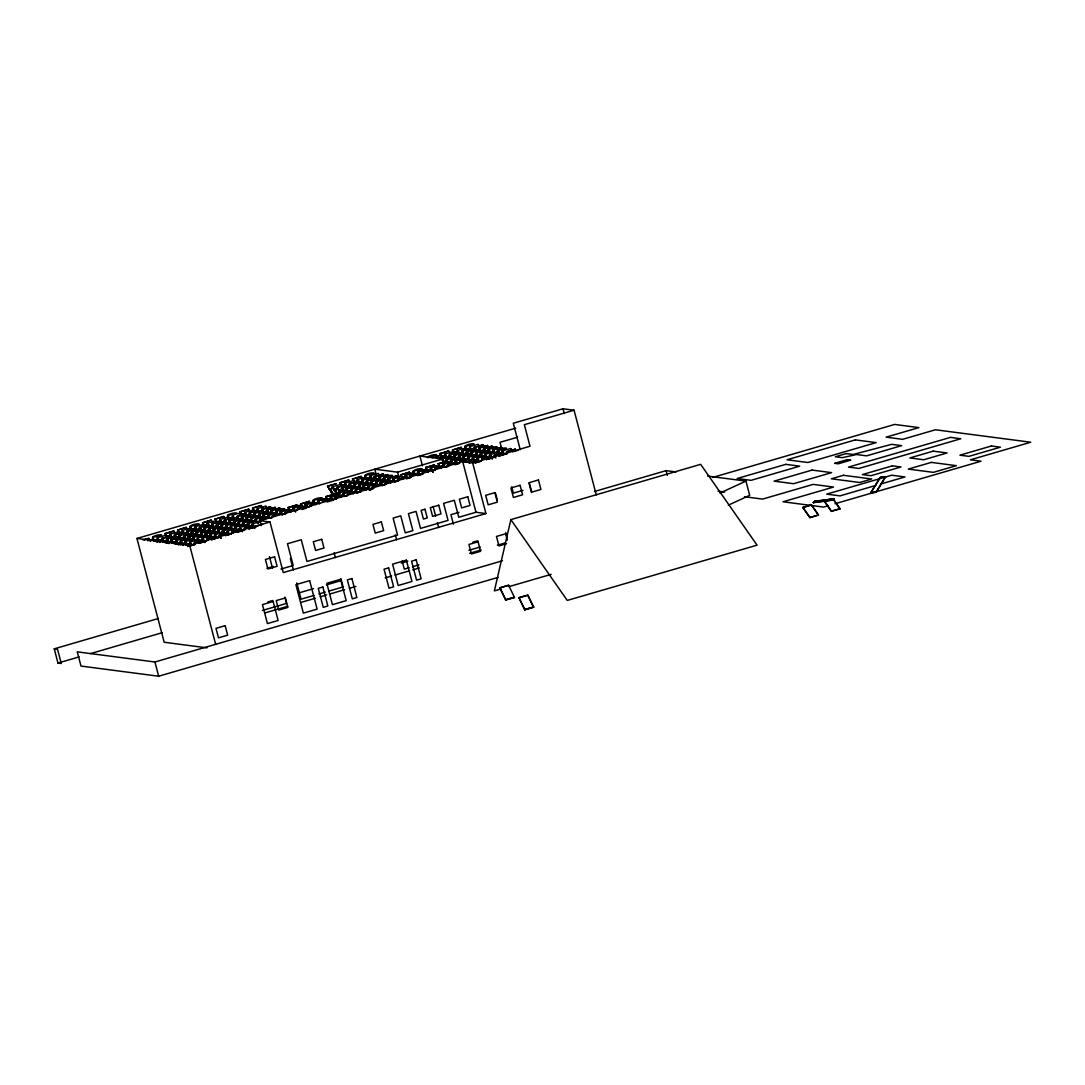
<?xml version="1.0" encoding="UTF-8"?>
<svg xmlns="http://www.w3.org/2000/svg" width="1085" height="1085" viewBox="0 0 1085 1085"><rect width="100%" height="100%" fill="white"/><g stroke="black" fill="none" stroke-linecap="round" stroke-linejoin="round"><path stroke-width="1.5" d="M335.184 489.552L337.123 493.485L325.676 496.74L337.204 493.336M335.306 489.511L336.906 495.411M445.745 467.065L448.905 466.075L444.511 467.242L442.761 464.394L451.428 461.871L442.761 464.394M510.859 519.62L567.265 600.425L757.059 545.158L700.652 464.339L510.859 519.62L494.367 590.891L500.85 589.006M870.767 492.644L880.274 477.346L885.563 476.79L876.232 492.237L870.767 492.644L876.232 492.237M870.929 492.793L880.274 477.346L885.726 476.939M876.07 492.075L885.563 476.79M830.893 500.388L813.357 502.708L814.862 501.107M813.357 502.708L814.767 501.338L833.904 498.815L814.767 501.338M832.303 499.927L833.673 498.625M832.48 500.171L833.863 498.571M720.033 493.038L745.965 481.089L749.694 495.33L728.347 505.162M596.275 494.868L574.06 410.211L563.006 408.774L513.3 423.245L520.23 449.678M574.06 410.211L524.353 424.696L530.009 446.247L472.653 462.942L462.698 461.64L260.02 520.664L261.309 525.56M206.95 647.853L164.161 642.252L136.941 538.458L515.741 428.141M142.962 539.977L148.74 538.296L150.53 541.198M152.565 537.183C176.963 533.345 143.017 533.698 155.386 541.225M167.632 537.97L165.069 533.549L173.736 531.026L175.526 533.928L173.641 531.162M186.24 527.378L177.574 530.104L186.24 527.378L188.017 530.28M190.065 526.266C214.369 522.495 180.68 522.604 192.723 530.524M211.222 520.108L202.57 522.821L211.222 520.108L213.013 523.011M223.727 516.46L215.074 519.186L223.727 516.46L225.49 519.173M227.552 515.348C251.869 511.577 218.18 511.686 230.21 519.606M242.715 515.972L240.043 511.713L248.723 509.19L250.486 511.889M257.253 510.303L254.365 511.143L252.547 508.065L261.214 505.542L262.977 508.255M327.521 486.229L336.187 483.707L327.521 486.229L333.719 495.913M348.692 480.072L340.039 482.784L348.692 480.072L350.455 482.784M361.183 476.437L352.53 479.15L361.183 476.437L362.946 479.136M365.008 475.311C389.393 471.473 355.446 471.826 367.829 479.353M436.17 454.588C415.745 463.444 437.052 449.149 437.947 457.49M448.661 450.953L440.008 453.679L448.661 450.953L450.424 453.666M461.152 447.318L452.499 450.031L461.152 447.318L462.942 450.221M464.977 446.206C489.281 442.395 455.7 442.626 467.635 450.261M144.427 539.76L148.767 538.499L150.395 541.103M165.083 533.739L173.736 531.026M240.056 511.903L248.723 509.19M252.561 508.268L261.214 505.542M147.614 540.778L153.392 539.096M172.515 538.187L169.694 534.159L178.388 531.826M185.006 534.552L182.185 530.511L190.865 527.988L192.628 530.701M197.497 530.918L194.69 526.876L203.356 524.353L205.146 527.256M209.825 527.296L207.181 523.228L215.861 520.705L217.637 523.607M230.115 519.783L228.352 517.07L219.685 519.593L222.344 523.852M242.633 516.338L240.843 513.436C230.779 512.73 229.016 521.437 238.334 517.776M332.159 487.029L337.503 495.33L332.146 486.839L340.826 484.317L342.602 487.219M355.093 483.571L353.317 480.669L344.65 483.205L347.295 487.26M380.089 476.301L378.312 473.399L369.632 475.922L372.304 480.18M442.558 457.911L440.795 455.198L432.115 457.721M447.427 458.128L444.619 454.086L453.286 451.563L455.076 454.466M479.923 447.074L478.282 444.28L469.615 446.803L472.273 451.062M157.271 539.286L154.328 540.167L157.284 539.421M166.819 536.41L171.213 535.231M191.828 529.249L196.209 527.947M216.81 521.844L221.204 520.678M233.695 517.03L229.315 518.332L233.709 517.165M241.806 514.697L246.2 513.395M257.24 510.181L254.297 510.927M329.284 489.227L333.665 487.924M341.775 485.578L346.169 484.276L341.775 485.456M358.66 480.641L354.28 481.943L352.517 478.96M441.744 456.337L446.084 455.076M458.63 451.523L454.235 452.703M466.74 449.19L469.683 448.308M166.887 536.627L171.227 535.366M179.391 532.979L183.718 531.718L179.323 532.898L177.56 529.914M196.222 528.083L191.814 529.127M216.878 522.061L221.218 520.8M246.2 513.53L241.792 514.561M333.678 488.047L329.27 489.091M358.674 480.777L354.266 481.808M441.812 456.554L444.701 455.714M452.486 449.841L454.303 452.92L458.643 451.658M469.696 448.43L466.74 449.054M153.663 540.778L158.003 539.516L159.78 542.419M170.494 535.868L161.841 538.594L170.494 535.868L172.284 538.77M174.319 534.756C198.636 530.985 164.947 531.094 176.991 539.014M195.503 528.788C175.309 537.4 195.978 522.97 197.267 531.501M199.315 527.473C223.632 523.702 189.943 523.811 201.973 531.731M214.477 528.097L211.806 523.838L220.486 521.315L222.249 524.028M226.968 524.462L224.31 520.203L232.977 517.681L234.767 520.583M236.801 516.555C261.187 512.717 227.24 513.069 239.622 520.597M251.869 517.342L249.306 512.92L257.972 510.398L259.749 513.3M270.463 506.763L261.81 509.475L270.463 506.763L272.254 509.652M336.77 487.45L345.45 484.914L336.77 487.45L340.459 492.821M349.98 485.66L351.716 488.318L349.275 483.802L357.942 481.279L359.705 483.991M364.343 484.588L361.766 480.167L370.446 477.644L372.223 480.546M376.929 480.777L374.271 476.532L382.937 473.996L384.714 476.898M436.74 458.331L445.42 455.808L447.196 458.711M449.244 454.696C473.562 450.912 439.873 451.021 451.902 458.941M464.407 455.307L461.735 451.048L470.415 448.525L472.178 451.238M476.803 451.835L474.24 447.413L482.906 444.891L484.697 447.793M153.677 540.967L158.003 539.516M211.833 524.028L220.486 521.315M224.324 520.393L232.977 517.681L234.618 520.474M249.319 513.11L257.972 510.398M349.289 484.005L357.942 481.279M361.78 480.357L370.446 477.644M374.284 476.722L382.937 473.996M436.767 458.521L445.42 455.808M461.762 451.252L470.415 448.525M474.253 447.603L482.906 444.891M158.952 540.642L163.347 539.476M183.948 533.372L188.342 532.192M200.834 528.558L196.453 529.86L200.847 528.693M208.944 526.225L213.325 524.923M221.448 522.577L225.829 521.275M238.32 517.64L233.926 518.806M246.431 515.172L250.757 513.91M263.316 510.357L258.922 511.537M338.289 488.521L333.909 489.823L338.303 488.657M346.4 486.053L350.794 484.886M371.395 478.783L375.79 477.603M446.383 457.07L450.763 455.768M463.254 452.133L458.874 453.435L463.268 452.255M471.378 449.787L475.759 448.498M159.02 540.872L163.36 539.611M171.511 537.224L175.851 535.963L171.511 537.224L169.708 534.349M184.016 533.589L188.356 532.328M207.194 523.431L209.012 526.306L213.338 525.045M225.843 521.41L221.435 522.455M246.498 515.389L249.387 514.548M263.329 510.492L258.976 511.618M350.808 485.009L346.413 486.189M371.463 479L375.79 477.739M450.777 455.903L446.369 456.948M475.772 448.62L471.365 449.665M156.85 541.795L162.628 540.113L156.864 541.998M169.016 543.422L166.453 539.001L175.119 536.478L176.909 539.381M187.624 532.843L178.971 535.556L187.624 532.843L189.4 535.746M191.448 531.718C215.752 527.947 182.077 528.056 194.107 535.976M212.619 525.56L203.953 528.273L212.619 525.56L214.396 528.463M225.11 521.912L216.457 524.638L225.11 521.912L226.887 524.814M228.935 520.8C253.253 517.03 219.563 517.138 231.593 525.059M250.106 514.643L241.453 517.355L250.106 514.643L251.883 517.545M260.02 515.117C250.947 519.118 252.235 510.248 262.597 510.994L264.36 513.707M269.094 514.141L266.422 509.882L275.102 507.36L276.865 510.072M341.395 488.047C365.713 484.276 332.024 484.385 344.067 492.305M353.9 484.412L362.566 481.889L353.9 484.412L355.717 487.49L359.989 485.999M366.391 480.777C390.708 476.993 357.019 477.102 369.063 485.022M381.554 481.387L378.896 477.129L387.562 474.606L389.325 477.319M462.549 452.77L453.883 455.497L462.549 452.77L464.326 455.673M475.054 449.326C454.859 457.938 475.528 443.507 476.817 452.038M487.531 445.487L478.878 448.214L487.531 445.487L489.308 448.2M166.466 539.191L175.119 536.478M253.944 513.72L262.597 510.994M266.435 510.086L275.102 507.36M378.909 477.332L387.562 474.606L389.352 477.508M376.061 474.064L374.786 469.195L397.544 472.165L442.666 459.023L443.521 462.278M517.667 437.187L500.022 442.314L502.152 450.451M167.917 539.991L163.645 541.469L167.972 540.086M180.408 536.356L176.082 537.74L180.463 536.438M186.823 531.121L188.641 534.2L192.899 532.708M203.953 529.494L201.132 530.551M217.895 525.438L213.637 526.917L217.963 525.52M242.891 518.155L238.632 519.634M255.382 514.521L251.123 515.999M261.797 509.285L263.614 512.228L267.887 510.872M342.86 489.037L338.601 490.529L342.928 489.132M351.092 486.88L355.365 485.402M376.088 479.611L380.347 478.119M455.334 456.283L451.062 457.761M467.825 452.648L463.566 454.127M480.329 449L476.057 450.492L480.384 449.095M188.587 534.105L192.967 532.803M201.078 530.47L204.021 529.588M226.073 523.187L230.454 521.885L226.128 523.282M238.564 519.552L242.945 518.25M251.069 515.904L255.45 514.602M267.941 510.967L263.546 512.134M351.038 486.799L355.419 485.497M363.529 483.151L367.91 481.848L363.597 483.245M376.034 479.516L380.415 478.214M451.007 457.68L455.388 456.378M463.498 454.032L467.893 452.73M162.913 541.985L167.253 540.723L162.94 542.174M177.235 541.415L172.895 542.69L171.077 539.611L179.757 537.075L181.52 539.788M183.568 535.963C207.967 532.125 174.02 532.477 186.389 540.005M198.636 536.75L196.073 532.328L204.739 529.805L206.53 532.708M211.141 533.115L208.564 528.693L217.244 526.157L219.021 529.06M229.735 522.522L221.082 525.248L229.735 522.522L231.498 525.235M242.24 518.888L233.573 521.6L242.24 518.888L244.016 521.79M246.051 517.776C270.355 513.964 236.774 514.195 248.709 521.831M267.222 511.605L258.569 514.331L267.222 511.605L268.863 514.398M279.727 507.97L271.06 510.682L279.727 507.97L281.49 510.669M354.7 486.134L346.047 488.847L354.7 486.134L356.49 489.037M358.525 485.022C382.842 481.238 349.153 481.347 361.196 489.267M379.696 478.851L371.043 481.577L379.696 478.851L381.472 481.754M383.52 477.739C407.811 473.942 374.244 474.159 386.165 481.794M448.566 463.973L446.003 459.538L454.669 457.016L456.459 459.918M458.494 455.903C482.798 452.106 449.217 452.323 461.152 459.959M479.665 449.733L471.012 452.459L479.665 449.733L481.306 452.54M492.156 446.098L483.503 448.81L492.156 446.098L493.946 449M171.091 539.801L179.771 537.278L181.534 539.977M196.087 532.518L204.739 529.805M208.578 528.883L217.244 526.157L218.885 528.965M446.016 459.742L454.669 457.016M178.944 535.366L180.761 538.309L185.033 536.953M197.538 533.318L193.211 534.715L197.592 533.413M210.029 529.683L205.702 531.067L210.083 529.765M235.079 522.495L230.698 523.797L235.025 522.4M247.516 518.766L243.257 520.244M272.511 511.483L268.253 512.961M343.226 491.125L347.485 489.647M443.128 461.79L447.468 460.528M459.959 456.893L455.686 458.372M480.682 451.089L484.954 449.61M168.216 541.985L172.596 540.683L168.27 542.08M185.101 537.048L180.707 538.214M218.207 527.432L222.588 526.13L218.261 527.527M243.189 520.149L247.583 518.847M255.694 516.514L260.075 515.212M268.185 512.88L271.128 511.998M343.172 491.03L347.553 489.742M355.663 487.396L360.044 486.094M380.659 480.113L385.039 478.81L380.713 480.207M443.141 461.925L447.522 460.623M455.632 458.277L460.013 456.975M468.137 454.642L472.517 453.34L468.191 454.737M480.628 451.007L485.009 449.705M166.1 543.015L171.878 541.32L166.113 543.205M184.382 537.685L175.716 540.411L184.382 537.685L186.145 540.398M196.887 534.24C176.692 542.853 197.362 528.422 198.663 536.953M200.698 532.938C225.015 529.154 191.326 529.277 203.37 537.183M215.861 533.549L213.189 529.29L221.869 526.767L223.632 529.48M227.457 528.639L231.851 527.473C222.547 531.04 224.419 522.251 234.36 523.133L236.137 525.832M238.185 522.021C262.57 518.169 228.623 518.521 241.006 526.062M253.253 522.807L250.689 518.372L259.356 515.85L261.146 518.752M271.847 512.215L263.194 514.927L271.847 512.215L273.637 515.117M275.671 511.103C299.989 507.319 266.3 507.427 278.343 515.348M296.842 504.932L288.19 507.658L296.842 504.932L298.633 507.834M309.347 501.297L300.681 504.01L309.347 501.297L311.124 504.199M313.172 500.185C337.476 496.401 303.786 496.51 315.83 504.43M342.86 495.004C333.949 497.378 339.252 489.064 346.834 490.379L348.597 493.078M353.317 493.512L350.658 489.267L359.325 486.731L361.088 489.443M365.726 490.054L363.149 485.619L371.829 483.096L373.606 485.999M381.798 483.666C372.535 487.545 374.352 478.485 384.321 479.461L386.097 482.364L384.226 479.597M396.812 475.813L388.159 478.539L396.812 475.813L398.588 478.526M409.316 472.178L400.663 474.905L409.316 472.178L411.093 475.081M413.141 471.066C437.458 467.282 403.769 467.404 415.799 475.325M434.312 464.895L425.645 467.621L434.312 464.895L435.953 467.703M438.137 463.783L446.803 461.261L438.137 463.783L439.954 466.862L444.28 465.465L439.9 466.767M459.321 457.816C439.099 466.455 459.769 452.065 460.949 460.42M465.791 460.759L463.119 456.5L471.799 453.978L473.562 456.69M481.781 454.683L477.386 455.849L475.623 452.865L484.29 450.343L486.053 453.055M488.114 449.231C512.5 445.379 478.553 445.732 490.935 453.272M213.216 529.494L221.869 526.767M225.707 525.845L234.36 523.133M250.703 518.576L259.356 515.85M338.181 493.092L346.834 490.379M350.672 489.457L359.325 486.731M363.163 485.822L371.829 483.096L373.471 485.89M375.668 482.174L384.321 479.461M463.146 456.704L471.799 453.978M475.637 453.055L484.29 450.343M172.827 542.459L177.221 541.293M185.345 538.96L189.726 537.658M197.823 535.19L202.217 534.01M210.327 531.677L214.721 530.375M222.832 528.042L227.213 526.74M235.323 524.394L239.704 523.092L235.309 524.272M247.882 520.854L250.757 519.878L247.814 520.624M260.319 517.125L264.699 515.823L260.305 516.989M272.81 513.476L277.204 512.174M347.797 491.641L352.177 490.339M360.288 488.006L364.668 486.704M372.779 484.236L377.173 483.056M385.27 480.601L389.664 479.421M460.257 458.887L463.2 458.006L460.243 458.752M477.142 453.95L472.762 455.252L477.156 454.072M489.633 450.302L485.239 451.482M189.739 537.78L185.332 538.825M197.89 535.407L202.23 534.145M214.721 530.497L210.327 531.542M227.226 526.862L222.818 527.907M277.204 512.31L272.796 513.354M352.191 490.474L347.783 491.519M364.682 486.826L360.274 487.87M377.187 483.191L372.833 484.33M385.338 480.818L389.678 479.556M485.307 451.699L489.647 450.438M172.176 543.192L176.502 541.93L178.279 544.643M182.904 545.24L180.327 540.818L189.007 538.296L190.784 541.198L188.912 538.431M192.832 537.183C217.149 533.4 183.46 533.508 195.49 541.429M214.003 531.013L205.336 533.739L214.003 531.013L215.779 533.915M226.494 527.378L217.841 530.09L226.494 527.378L228.27 530.28M230.318 526.266C254.636 522.482 220.947 522.59 232.99 530.511M242.809 522.617C267.127 518.847 233.438 518.955 245.481 526.876M255.314 518.983C279.699 515.131 245.752 515.483 258.121 523.024M267.805 515.348C291.648 511.347 260.237 512.418 269.758 518.047M286.454 513.381L282.073 514.683L280.31 511.7L288.976 509.177L290.753 512.079M294.564 511.049L297.507 510.167C288.596 512.54 293.886 504.227 301.467 505.542L303.257 508.445M313.972 501.894L305.319 504.62L313.972 501.894L315.735 504.606M326.463 498.259L317.81 500.985L326.463 498.259L328.253 501.161M330.288 497.147C354.036 493.282 323.005 493.946 332.078 500.049M351.459 490.976L342.806 493.702L351.459 490.976L353.1 493.783M355.283 489.864L363.95 487.341L355.283 489.864L357.101 492.943L361.373 491.464L357.046 492.848M367.774 486.229C392.092 482.445 358.403 482.567 370.446 490.488M384.985 484.697L382.042 485.578L380.279 482.581L388.945 480.058L390.708 482.771M394.533 481.93L398.927 480.628C389.664 484.52 391.468 475.461 401.45 476.423L403.213 479.136M405.275 475.311C429.104 471.31 397.693 472.382 407.214 478.024M422.472 473.779L419.529 474.66L417.766 471.663L426.432 469.14L428.222 472.043M440.578 468.3L438.842 465.641L430.257 468.028L438.937 465.506L440.713 468.408M463.932 458.223L455.266 460.949L463.932 458.223L465.709 461.125M476.423 454.588L467.771 457.3L476.423 454.588L478.2 457.49M480.248 453.476C504.566 449.692 470.876 449.814 482.92 457.734M501.419 447.305L492.766 450.031L501.419 447.305L503.182 450.017M172.189 543.395L176.502 541.93L178.157 544.724M180.354 541.008L189.007 538.296M280.323 511.903L288.976 509.177M292.814 508.255L301.494 505.732L303.122 508.336M380.292 482.784L388.959 480.262L390.586 482.866M392.784 479.136L401.45 476.423M417.779 471.867L426.459 469.344L428.087 471.948M181.86 541.903L177.533 543.287M194.351 538.255L189.956 539.435L194.364 538.391M252.439 521.234L256.833 520.068L252.507 521.451M269.324 516.419L264.93 517.599L269.338 516.555M294.32 509.136L289.939 510.438L294.333 509.272M302.498 506.898L306.824 505.502M317.864 502.287L314.989 503.25M331.807 498.218L327.48 499.615M356.802 490.949L352.408 492.115L356.816 491.071M369.307 487.301L364.98 488.698M394.289 480.031L389.963 481.414M406.794 476.383L402.399 477.563L400.636 474.701M417.847 473.168L414.904 474.05L417.847 473.304M431.789 469.113L427.395 470.415L431.789 469.235M456.771 461.83L452.445 463.227M464.882 459.362L469.276 458.195L464.95 459.579M481.767 454.547L477.441 455.944M489.945 452.309L494.272 450.912M177.465 543.205L181.86 542.025M239.948 525.004L244.288 523.743L240.016 525.099M302.43 506.803L306.824 505.637M314.935 503.169L317.878 502.409M327.426 499.52L331.82 498.354M339.917 495.886L342.874 495.14M364.913 488.603L369.307 487.436M377.417 484.968L381.811 483.802M389.908 481.333L394.303 480.153M402.467 477.78L406.807 476.518M452.391 463.132L456.785 461.966M489.877 452.214L494.272 451.048M175.35 544.222L181.141 542.541L175.458 544.29M184.965 541.429C209.351 537.577 175.404 537.929 187.773 545.457M200.02 542.215L197.456 537.78L206.123 535.258L207.913 538.16L206.041 535.393M209.948 534.145C234.346 530.294 200.399 530.646 212.768 538.187M225.015 534.932L222.452 530.511L231.119 527.975L232.882 530.687M243.623 524.34L234.957 527.066L243.623 524.34L245.4 527.242M256.114 520.705L247.461 523.418L256.114 520.705L257.891 523.607M481.048 455.185L472.395 457.911L481.048 455.185L482.811 457.897M493.553 451.55L484.886 454.276L493.553 451.55L495.33 454.452M497.378 450.438C521.682 446.667 487.992 446.776 500.036 454.696M197.47 537.984L206.123 535.258M222.466 530.701L231.119 527.975M186.417 542.405L182.158 543.897L186.484 542.5M197.47 539.191L194.595 540.167L197.538 539.286M217.827 529.9L219.645 532.979L223.917 531.487M236.408 527.852L232.082 529.249L236.462 527.947M244.64 525.696L248.899 524.218M269.555 518.196L272.457 517.355L269.623 518.291L267.819 515.538M286.399 513.3L282.127 514.778M307.055 507.278L311.381 506.017L307.055 507.414L305.292 504.43M333.488 499.575L336.377 498.734M347.431 495.519L344.542 496.36L342.792 493.512M370.975 488.657L373.864 487.816M386.368 484.181L382.042 485.578M408.462 477.739L411.364 476.898M422.404 473.684L419.583 474.742M432.02 470.89L434.909 470.049M457.07 463.702L459.904 462.766L457.016 463.743L455.252 460.745M482.065 456.554L484.886 455.483M498.829 451.428L494.57 452.906M219.59 532.884L223.971 531.582M244.573 525.601L248.967 524.299M333.502 499.71L336.445 498.829M344.555 496.496L347.485 495.614M370.989 488.792L373.932 487.911M408.299 477.942L411.364 477.034M432.074 470.971L434.963 470.13M469.52 460.094L473.901 458.792L469.574 460.189M482.011 456.459L484.954 455.578M494.502 452.825L498.897 451.523M180.001 545.023L185.766 543.137L187.529 545.85M229.03 533.82L227.077 531.107L235.743 528.585L237.52 531.297M242.389 531.514L239.568 527.473L248.262 525.14M254.012 526.537L252.073 523.838L260.753 521.505M306.445 508.105L302.078 509.462M327.046 501.989L332.824 500.307M368.873 489.81L373.226 488.752M406.36 478.892L410.7 477.631M417.413 475.678L423.191 473.996M454.9 464.76L459.24 463.498M474.945 462.142L473.182 459.43L464.516 461.966M478.96 461.03L477.007 458.318L485.673 455.795L487.45 458.507M492.319 458.724L489.498 454.683L498.191 452.35M503.942 453.747L502.002 451.048L510.669 448.512L512.459 451.414M186.728 544.412L191.109 543.11L186.715 544.277M199.206 540.642L203.6 539.462M216.037 535.732L211.711 537.129L214.667 536.383M224.202 533.359L228.596 532.192M249.197 526.089L253.592 524.909M474.131 460.569L478.526 459.403M491.017 455.768L486.623 456.934M503.521 452.12L499.141 453.421L503.535 452.255M199.274 540.859L203.614 539.598M224.27 533.576L228.609 532.315M249.265 526.306L253.605 525.045M474.199 460.799L478.539 459.525M491.03 455.89L486.704 457.151L484.873 454.072M186.05 545.009L190.39 543.748L186.064 545.199M219.211 535.353C242.959 531.487 211.928 532.165 220.987 538.255M494.123 455.293C517.87 451.346 486.934 452.255 495.899 457.992M136.941 538.458L189.685 545.362L269.989 521.966L283.266 572.582L485.931 513.558L472.653 462.942M198.27 539.693L189.59 542.025L191.408 545.104L194.296 544.263M208.239 540.208L203.899 541.334M216.403 537.821L220.743 536.56M227.09 531.311L228.894 534.186L233.234 532.925M244.288 529.711L241.331 530.321M253.89 526.903L262.57 524.38M477.02 458.521L478.824 461.396L481.713 460.555M492.536 457.314L495.655 456.5M506.709 453.272L503.752 453.896M187.786 546.46L195.015 544.358M198.84 543.232L206.069 541.13M225.273 535.542L231.064 533.861M236.327 532.315L245.02 529.995M475.203 462.752L480.994 461.071M486.256 459.538L494.95 457.205M507.427 453.367L498.774 456.093L507.441 453.557M512.703 451.835L518.481 450.153M189.251 546.23L195.029 544.548M200.454 542.88L206.028 541.252M211.548 539.652L220.011 537.075L211.358 539.788M225.436 535.597L231.078 534.051M236.544 532.369L242.118 530.741M475.23 462.942L481.008 461.261M486.473 459.579L492.048 457.951M522.97 490.325L513.354 493.132L511.7 486.839M266.924 568.269L273.352 566.411M458.955 512.351L450.926 514.683L453.421 524.177M280.947 569.055L293.194 565.488L287.484 543.748L301.25 539.733L306.96 561.474L397.585 535.081L393.123 518.087L400.772 515.863L405.234 532.857L412.87 530.633L408.421 513.625L416.057 511.401L420.519 528.409L448.051 520.393L443.589 503.386L454.303 500.266L458.765 517.274L475.976 512.256L485.931 513.558M54.25 648.83L57.532 649.25L61.262 663.491L57.98 663.057L54.25 648.83L158.396 618.504M594.471 491.491L666.068 470.646L676.063 471.948M57.98 663.057L79.137 656.9M90.53 653.59L162.126 632.731M267.887 601.931L272.769 600.507M298.809 592.925L313.457 588.667M326.476 584.869L341.11 580.611M401.314 563.074L407.824 561.176M472.911 542.215L477.793 540.791M712.587 477.468L894.65 424.438L918.886 427.612L886.079 437.16L902.611 439.33L935.433 429.768L1030.75 442.232L970.397 459.809L981.071 461.206L834.962 503.765M262.421 610.448L286.521 603.423L284.853 597.103M313.985 595.421L301.047 599.191L296.775 582.903M318.841 594.01L325.31 592.125M328.552 591.189L343.104 586.944L340.975 578.807M409.14 567.713L404.298 569.123L402.155 560.986M412.381 566.777L418.851 564.892M468.91 550.312L480.153 547.03M264.93 612.903L287.674 606.284M300.681 602.5L315.301 598.242M320.183 596.818L326.68 594.919M329.935 593.983L344.555 589.711M349.438 588.301L355.934 586.402M385.189 577.885L391.685 575.986M394.94 575.05L409.56 570.791M412.815 569.842L419.312 567.943M469.696 553.269L481.075 549.959M497.323 545.226L505.447 542.866M506.6 543.721L498.951 545.945L496.469 536.451L505.637 533.779L507.305 540.113M498.083 577.383L158.668 676.226L80.995 666.068L77.252 651.841L154.938 661.999L502.464 560.782M508.96 586.646L551.139 574.358M875.731 485.47L839.98 495.886L826.702 494.136L891.694 475.216L904.985 476.952L880.613 484.046M802.791 507.414L811.458 504.891L818.47 515.09L809.803 517.626L802.805 507.617L811.458 504.891M824.342 501.175L833.022 498.652L840.021 508.865L831.354 511.388L824.369 501.378L833.022 498.652M828.465 505.651L823.596 507.075L783.004 501.772L833.524 487.056L813.14 484.385L762.619 499.1L744.473 496.727M818.443 514.9L809.803 517.626M824.559 501.216L831.422 511.062L840.007 508.662M499.778 587.772L508.634 585.276L514.48 597.469L505.624 599.951L499.805 587.948L508.634 585.276M514.249 597.225L505.705 599.625L499.982 587.826M518.955 597.632L527.812 595.15L533.63 607.139L524.801 609.811L518.955 597.632L524.801 609.811M518.969 597.821L527.812 595.15L533.657 607.329M524.882 609.485L533.427 607.085M524.774 609.634L533.63 607.139M813.316 502.464L830.852 500.144M707.678 476.084L745.965 481.089M718.067 491.193L724.726 492.061M442.666 459.023L419.909 456.053L422.458 465.804M335.129 489.511L337.082 496.93M260.02 520.664L269.989 521.966M832.927 498.788L840.021 508.865M811.363 505.013L818.47 515.09M803.009 507.454L809.871 517.287M512.31 451.319L510.682 448.715M501.324 447.44L503.196 450.207M502.016 451.238L503.806 453.991M497.581 450.478L500.185 454.479M492.956 449.882L495.56 453.869M492.739 449.827L495.411 454.086M488.128 449.421L490.691 453.652M489.525 454.873L492.17 458.941M482.811 445.026L484.547 447.685M483.707 448.675L486.311 452.662M483.49 448.62L486.161 452.879M484.195 450.478L486.08 453.245M485.09 454.127L486.826 456.785M485.578 455.931L487.463 458.697M479.082 448.064L481.686 452.052M478.865 448.024L481.523 452.269M480.465 453.516L483.069 457.517M480.953 455.32L482.689 457.992M474.24 447.413L477.047 451.455M475.623 452.865L478.431 456.907M469.819 446.857L472.423 450.845M470.32 448.661L472.192 451.428M471.202 452.309L473.806 456.297M470.998 452.269L473.657 456.514M471.704 454.113L473.575 456.88M465.194 446.247L467.798 450.248M472.585 457.761L475.189 461.762M472.382 457.721L475.04 461.979M465.696 448.051L467.432 450.723M474.959 462.332L473.182 459.43M466.577 451.699L469.181 455.7M466.36 451.658L469.018 455.714M467.961 457.165L470.564 461.152M467.757 457.111L470.402 461.179M461.735 451.048L464.556 455.09M463.119 456.5L465.94 460.542M457.327 450.492L459.931 454.493M459.782 454.696L457.111 450.451L465.804 448.119M458.711 455.944L461.315 459.945M458.507 456.093L461.166 460.162M452.703 449.882L454.439 452.553M453.191 451.699L454.927 454.357M454.086 455.347L456.69 459.335M453.869 455.293L456.541 459.552M454.574 457.151L456.31 459.809M455.469 460.799L457.205 463.458M449.461 454.737L452.065 458.724M450.845 460.189L453.449 464.19M450.628 460.148L453.299 464.407M444.633 454.276L447.183 458.507M446.003 459.538L447.956 462.251M446.708 461.396L448.58 464.163M440.198 453.53L442.802 457.517M439.995 453.476L442.653 457.734M442.449 460.311L444.185 462.969M442.26 460.284L444.036 463.186M442.965 464.434L444.701 467.106M438.34 463.837L440.076 466.496M430.474 468.083L433.078 472.07M430.257 468.028L432.915 472.097M425.849 467.472L428.453 471.46M425.632 467.418L428.304 471.677M417.983 471.717L419.719 474.376M417.766 471.663L419.529 474.376M413.344 471.107L415.962 475.108M405.288 475.501L407.051 478.214M400.853 474.755L402.589 477.414M401.355 476.559L403.227 479.326M392.77 478.946L394.723 481.659M388.362 478.39L390.966 482.377M388.145 478.349L390.817 482.594M382.842 474.131L384.578 476.803M383.724 477.78L386.341 481.781M378.896 477.129L381.703 481.17M380.279 482.581L382.218 485.293M374.474 476.573L377.078 480.574M374.271 476.532L376.915 480.587M375.858 482.025L378.462 486.026M375.654 481.984L378.299 486.039M369.849 475.962L372.453 479.963M370.351 477.78L372.087 480.438M371.233 481.428L373.837 485.415M371.016 481.374L373.688 485.632M365.021 475.515L367.679 479.57M366.608 480.818L369.212 484.819M367.991 486.27L370.595 490.271M361.088 476.573L362.973 479.339M361.766 480.167L364.587 484.208M362.471 482.025L364.357 484.792M363.149 485.619L365.97 489.661M363.868 487.477L365.74 490.244M357.358 479.611L359.962 483.598M359.8 483.815L357.141 479.556L365.835 477.224M358.742 485.063L361.346 489.05M352.72 479L354.456 481.659M354.117 484.452L355.853 487.124M355.5 489.918L357.236 492.576M348.597 480.207L350.333 482.866M349.275 483.802L352.083 487.843M350.658 489.267L353.479 493.295M344.854 483.245L347.458 487.246M345.355 485.049L347.091 487.721M346.237 488.698L348.841 492.698M346.034 488.657L348.678 492.712M346.739 490.515L348.611 493.282M340.229 482.649L342.833 486.636M340.012 482.594L342.684 486.853M342.467 487.111L340.826 484.317M341.612 488.101L344.216 492.088M342.996 493.553L344.732 496.211M336.798 487.64L340.324 493.051M338.154 492.902L340.975 496.944M332.363 486.88L337.571 494.868M336.106 496.727L334.329 494.014L336.119 496.916M327.738 486.283L333.814 495.601L331.847 491.491M330.505 497.188L332.241 499.859M325.88 496.591L328.484 500.578M325.663 496.537L328.335 500.795M318 500.836L319.736 503.494M317.796 500.782L319.614 503.86M313.375 500.226L315.979 504.213M305.509 504.471L307.245 507.129M300.884 503.86L303.488 507.861M300.667 503.82L303.325 507.875M292.801 508.065L295.622 512.106M288.379 507.509L290.997 511.496M288.176 507.454L290.834 511.713M288.881 509.313L290.617 511.971M279.632 508.105L281.503 510.872M280.31 511.7L282.249 514.412M275.888 511.143L278.492 515.131M271.264 510.533L273.868 514.534M271.047 510.492L273.718 514.751M271.765 512.351L273.501 515.009M267.602 508.865L265.839 506.152L257.172 508.675L259.83 512.934M267.48 508.946L265.852 506.342M266.422 509.882L269.243 513.924M261.119 505.678L262.99 508.445M262.014 509.326L264.618 513.327M262.502 511.13L264.387 513.897M263.397 514.778L265.133 517.45M263.18 514.738L264.998 517.816M263.886 516.596L265.622 519.254M257.376 508.729L259.98 512.717M257.877 510.533L259.613 513.191M258.772 514.182L261.376 518.169M258.555 514.127L261.214 518.386M259.261 515.985L260.997 518.644M252.547 508.065L255.355 512.106M253.931 513.53L256.738 517.572M255.328 519.173L257.131 522.061M248.628 509.326L250.499 512.093M249.509 512.961L252.113 516.962M249.306 512.92L251.951 516.989M250.689 518.372L253.497 522.414M251.395 520.23L253.266 522.997M244.885 512.364L247.488 516.351M247.339 516.568L244.667 512.31L253.361 509.991M252.086 524.028L254.636 528.259M252.778 525.683L254.649 528.449M246.268 517.816L248.872 521.817M240.043 511.713L242.864 515.755M247.651 523.268L250.255 527.269M247.448 523.228L250.093 527.283M241.643 517.206L244.247 521.207M241.426 517.165L244.098 521.424M243.026 522.672L245.63 526.659M236.815 516.758L239.473 520.814M238.198 522.211L240.856 526.266M232.393 515.999L234.129 518.671M239.595 527.663L242.24 531.731M233.777 521.451L236.381 525.452M233.56 521.41L236.232 525.669M234.265 523.268L236.15 526.035M227.755 515.402L230.359 519.389M235.16 526.917L237.764 530.904M234.943 526.862L237.615 531.121M235.648 528.72L237.534 531.487M229.152 520.854L231.756 524.842M230.535 526.306L233.139 530.294M223.632 516.596L225.504 519.362M224.31 520.203L227.118 524.245M225.694 525.655L227.647 528.368M219.889 519.647L222.493 523.635M220.391 521.451L222.127 524.109M221.272 525.099L223.876 529.087M221.069 525.045L223.727 529.304M221.774 526.903L223.51 529.561M215.264 519.037L217.868 523.024M222.656 530.551L225.26 534.539M215.047 518.996L217.705 523.051M222.452 530.511L225.097 534.566M215.766 520.841L217.502 523.512M223.157 532.355L224.893 535.027M216.647 524.489L219.251 528.49M216.43 524.448L219.089 528.504M218.031 529.941L220.635 533.942M211.806 523.838L214.627 527.88M219.414 535.407L221.15 538.065M213.189 529.29L216.01 533.332M207.398 523.282L210.002 527.269M214.789 534.796L216.525 537.455M216.363 537.658L214.586 534.756L223.266 532.423M208.781 528.734L211.385 532.735M208.564 528.693L211.222 532.749M209.283 530.538L211.155 533.305M202.773 522.672L205.377 526.673M202.556 522.631L205.228 526.89M209.975 534.335L212.524 538.567M203.261 524.489L204.997 527.147M212.538 538.77L210.761 535.868L202.081 538.391L204.726 542.446M204.156 528.124L206.76 532.125M203.939 528.083L206.611 532.342M204.645 529.941L206.381 532.599M205.54 533.589L208.144 537.577M205.323 533.535L207.995 537.794M199.531 527.527L202.135 531.514M200.915 532.979L203.519 536.98M202.298 538.431L204.902 542.432M194.703 527.066L197.253 531.297M196.073 532.328L198.894 536.37M190.268 526.32L192.872 530.307M197.456 537.78L200.277 541.822M198.162 539.638L200.047 542.405M191.652 531.772L194.256 535.759M193.035 537.224L195.653 541.225M187.027 531.162L188.763 533.834M188.41 536.614L191.014 540.615M188.207 536.573L190.865 540.832M189.794 542.08L191.53 544.738M182.212 530.701L184.762 534.946M183.596 536.166L186.24 540.221M177.777 529.955L179.513 532.613M184.979 541.618L187.624 545.674M179.161 535.407L180.897 538.065M180.544 540.859L182.28 543.531M180.327 540.818L182.104 543.531M181.046 542.676L182.917 545.443M174.536 534.81L177.14 538.797M175.024 536.614L176.76 539.272M175.919 540.262L178.523 544.25M175.702 540.208L178.374 544.467M171.077 539.611L173.898 543.653M165.273 533.589L167.877 537.59M165.069 533.549L167.714 537.604M167.646 538.174L165.869 535.271L157.203 537.794L159.861 542.052M166.67 539.055L169.274 543.042M166.453 539.001L169.097 543.07M167.158 540.859L169.043 543.626M162.031 538.445L164.635 542.432M161.828 538.391L164.472 542.459M157.406 537.834L160.01 541.835M152.592 537.387L155.236 541.442M331.969 491.451L333.909 495.479M666.068 470.646L667.316 475.393M563.006 408.774L564.281 413.588M528.978 483.028L531.46 492.468M495.574 493.444L497.283 499.954M505.827 532.545L507.115 537.428M462.698 461.64L475.976 512.256M433.105 506.37L435.668 516.148M437.377 522.672L438.666 527.554M397.544 472.165L399.253 478.675M395.32 534.919L396.595 539.801M331.061 490.339L332.281 494.801M330.898 490.393L332.118 494.855M334.139 552.74L335.414 557.622M290.36 558.463L293.357 569.869M269.446 556.591L272.443 568.011M189.685 545.362L215.644 644.287M154.938 661.999L158.668 676.226M514.48 597.469L505.624 599.951M208.7 524.313L204.319 525.615L208.713 524.448M371.165 477.007L366.771 478.309L371.165 477.129M363.285 481.252L358.904 482.554L363.299 481.374M450.044 456.405L441.392 459.131L450.044 456.405M371.043 482.784L368.222 483.856L371.097 482.879M452.147 461.22L447.766 462.522L452.16 461.356M206.842 534.62L202.461 535.922L206.855 534.742M219.346 530.985L214.952 532.152L219.292 531.013M281.829 512.785L277.435 514.087L281.842 512.907M268.605 517.057L259.952 519.783L268.605 517.057M281.11 513.422L272.457 516.148L281.11 513.422M293.601 509.787L284.948 512.5L293.601 509.787M306.106 506.139L297.439 508.865L306.106 506.139M318.597 502.504L309.944 505.217L318.597 502.504M331.088 498.869L322.435 501.582L331.088 498.869M343.592 495.221L334.94 497.947L343.592 495.221M356.083 491.586L347.431 494.299L356.083 491.586M368.588 487.952L359.922 490.664L368.588 487.952M381.079 484.303L372.426 487.029L381.079 484.303M393.57 480.669L384.917 483.381L393.57 480.669M406.075 477.034L397.422 479.746L406.075 477.034M418.566 473.386L409.913 476.112L418.566 473.386M431.07 469.751L422.404 472.463L431.07 469.751M443.562 466.116L434.909 468.829L443.562 466.116M456.053 462.468L447.4 465.194L456.053 462.468M468.557 458.833L459.904 461.545L468.557 458.833M211.412 535.136L207.154 536.614L211.48 535.231M261.404 520.569L257.077 521.966L261.458 520.664M241.101 528.544L236.706 529.846L241.101 528.68M202.881 540.113L194.229 542.826L202.881 540.113M215.386 536.465L206.733 539.191L215.386 536.465M240.382 529.195L231.715 531.908L240.382 529.195M252.873 525.547L244.22 528.273L252.873 525.547M477.807 460.04L469.154 462.766L477.807 460.04M490.311 456.405L481.645 459.118L490.311 456.405M515.294 449.122L506.641 451.848L515.294 449.122M257.498 526.157L248.845 528.87L257.498 526.157M321.716 539.299L313.307 541.754L315.586 550.448L323.995 548.006L321.716 539.299M381.364 521.926L372.955 524.38L375.234 533.088L383.656 530.633L381.364 521.926M424.967 509.231L421.143 510.343L423.421 519.05L427.246 517.938L424.967 509.231M438.733 505.23L430.311 507.671L432.603 516.379L441.012 513.924L438.733 505.23M467.784 496.767L459.375 499.208L461.654 507.916L470.076 505.461L467.784 496.767M274.6 556.808L265.418 559.48L267.914 568.974L277.082 566.289L274.6 556.808M494.855 492.658L485.673 495.33L488.169 504.823L497.337 502.152L494.855 492.658M520.095 485.307L510.913 487.979L513.408 497.473L522.577 494.801L520.095 485.307M538.445 479.963L529.263 482.635L531.758 492.129L540.94 489.457L538.445 479.963M309.659 580.638L295.893 584.652L303.366 613.12L317.132 609.119L309.659 580.638M340.595 579.295L326.829 583.31L332.43 604.657L346.196 600.642L340.595 579.295M406.36 560.145L392.594 564.146L398.195 585.507L411.961 581.492L406.36 560.145M273.149 601.497L262.448 604.616L267.425 623.59L278.126 620.471L273.149 601.497M285.382 597.93L276.214 600.602L278.696 610.095L287.878 607.424L285.382 597.93M322.855 587.012L318.271 588.355L323.249 607.329L327.833 606L322.855 587.012M351.92 578.549L347.336 579.892L352.313 598.866L356.897 597.537L351.92 578.549M388.633 567.862L384.036 569.191L389.027 588.178L393.611 586.836L388.633 567.862M416.165 559.846L411.568 561.176L416.559 580.163L421.143 578.82L416.165 559.846M478.105 541.795L468.937 544.467L471.419 553.96L480.601 551.288L478.105 541.795M855.36 439.886L787.005 459.782L807.85 462.508L876.205 442.612L855.36 439.886M225.165 625.679L215.983 628.351L218.478 637.844L227.647 635.173L225.165 625.679M785.784 464.353L737.122 478.526L751.051 480.343L799.699 466.17L785.784 464.353M846.246 453.571L835.301 456.758L842.258 457.667L856.621 454.534L866.644 455.849L901.689 445.637L891.653 444.335L853.19 454.479L846.246 453.571M847.209 459.674L834.65 463.336L838.244 463.797L850.789 460.148L847.209 459.674M812.082 470.076L774.08 481.157L793.596 483.707L831.598 472.64L812.082 470.076M950.446 437.391L848.47 467.092L858.859 468.449L960.849 438.747L950.446 437.391M843.398 475.284L831.354 478.797L859.727 482.499L871.77 479L843.398 475.284M933.236 451.143L909.881 457.938L923.742 459.755L947.096 452.947L933.236 451.143M892.399 465.845L862.358 474.593L870.957 475.718L900.998 466.97L892.399 465.845M931.323 462.386L908.308 469.086L933.358 472.368L956.36 465.668L931.323 462.386M991.419 446.003L959.913 455.171L968.932 456.351L1000.438 447.183L991.419 446.003"/></g></svg>
